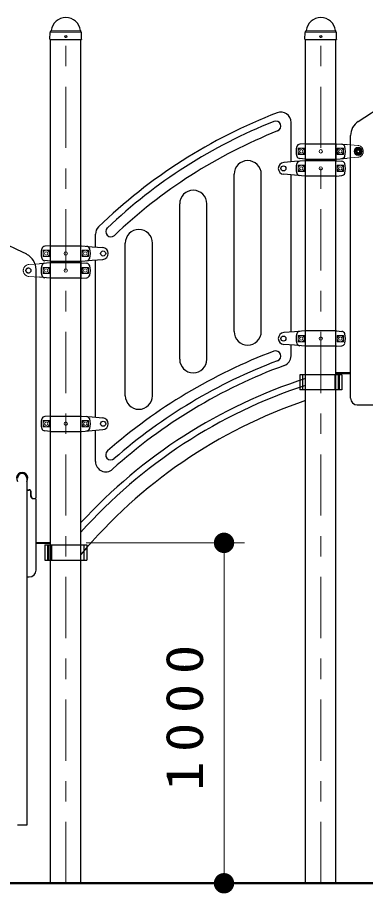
# Model space of a CAD drawing. Units: millimetres on the paper, scale 1:60. Extents: x -385 to 0, y -594 to 267.
# Drawn here: x -238.7 to -221.65, y -107.97 to -65.08 of the extents above; entities that cross this region are included whole.
import ezdxf

# ---------------------------------------------------------------- set-up
doc = ezdxf.new("R2010")
doc.units = ezdxf.units.MM
doc.linetypes.add('USER1', pattern=[4.5, 2.5, -2])
doc.linetypes.add('USER2', pattern=[6, 3, -1, 1, -1])
doc.layers.add('1_60', color=7, linetype='Continuous', lineweight=25)
doc.styles.add('ＭＳ ゴシック', font='')
doc.styles.get('ＭＳ ゴシック').set_extended_font_data('MS Gothic')

# ---------------------------------------------------------------- blocks, each defined once
blk = doc.blocks.new('filled_dot')
at = {"color": 0, "linetype": 'Continuous', "lineweight": -2, "const_width": 1.25}
blk.add_lwpolyline([(-0.625, 0, 1), (0.625, 0, 1)], format="xyb", close=True, dxfattribs=at)

msp = doc.modelspace()

# ---------------------------------------------------------------- linework, layer by layer
at = {"layer": '1_60'}
for p, q in [((-237.112, -66.143), (-237.106, -65.813)), ((-237.085, -65.765), (-237.067, -65.746)), ((-235.591, -65.765), (-235.61, -65.746)), ((-235.564, -66.143), (-235.571, -65.813)), ((-224.612, -66.143), (-224.606, -65.813)), ((-224.585, -65.765), (-224.567, -65.746)), ((-223.091, -65.765), (-223.11, -65.746)), ((-223.064, -66.143), (-223.071, -65.813)), ((-237.104, -66.152), (-237.112, -66.143)), ((-237.104, -66.152), (-235.572, -66.152)), ((-237.081, -107.468), (-237.081, -66.152)), ((-235.596, -107.468), (-235.596, -66.152)), ((-235.564, -66.143), (-235.572, -66.152)), ((-224.604, -66.152), (-224.612, -66.143)), ((-224.604, -66.152), (-223.072, -66.152)), ((-224.581, -107.468), (-224.581, -66.152)), ((-223.096, -107.468), (-223.096, -66.152)), ((-223.064, -66.143), (-223.072, -66.152)), ((-224.869, -82.568), (-224.869, -83.318)), ((-222.808, -82.568), (-224.869, -82.568)), ((-224.73, -82.568), (-224.73, -83.318)), ((-223.143, -82.568), (-223.143, -83.318)), ((-223.096, -82.468), (-222.38, -82.468)), ((-223.096, -82.507), (-222.38, -82.507)), ((-222.987, -82.568), (-222.987, -83.318)), ((-222.938, -82.568), (-222.938, -83.318)), ((-222.808, -82.568), (-222.808, -83.318)), ((-222.808, -83.318), (-224.869, -83.318)), ((-238.251, -87.635), (-238.251, -104.625)), ((-237.08, -90.801), (-237.796, -90.801)), ((-237.08, -90.84), (-237.796, -90.84)), ((-237.368, -90.901), (-235.308, -90.901)), ((-237.368, -90.901), (-237.368, -91.651)), ((-237.239, -90.901), (-237.239, -91.651)), ((-237.189, -90.901), (-237.189, -91.651)), ((-237.033, -90.901), (-237.033, -91.651)), ((-235.446, -90.901), (-235.446, -91.651)), ((-235.308, -90.901), (-235.308, -91.651)), ((-237.368, -91.651), (-235.308, -91.651)), ((-238.251, -104.625), (-238.705, -104.625))]:
    msp.add_line(p, q, dxfattribs=at)
at = {"layer": '1_60', "lineweight": 13}
for p, q in [((-237.083, -65.793), (-235.594, -65.793)), ((-237.053, -65.735), (-235.626, -65.735)), ((-224.583, -65.793), (-223.094, -65.793)), ((-224.553, -65.735), (-223.126, -65.735)), ((-235.338, -90.802), (-227.582, -90.802)), ((-228.582, -90.802), (-228.582, -107.468))]:
    msp.add_line(p, q, dxfattribs=at)
at = {"layer": '1_60', "linetype": 'USER1', "lineweight": 13}
for p, q in [((-237.08, -65.802), (-235.597, -65.802)), ((-224.58, -65.802), (-223.097, -65.802))]:
    msp.add_line(p, q, dxfattribs=at)
at = {"layer": '1_60', "linetype": 'USER2', "lineweight": 13}
for p, q in [((-236.338, -107.468), (-236.338, -65.802)), ((-223.838, -107.468), (-223.838, -65.802))]:
    msp.add_line(p, q, dxfattribs=at)
at = {"layer": '1_60', "color": 4}
for p, q in [((-222.001, -70.168), (-220.606, -69.262)), ((-222.38, -83.718), (-222.38, -70.859)), ((-222.072, -71.597), (-222.005, -71.558)), ((-222.072, -71.597), (-222.072, -71.674)), ((-222.005, -71.558), (-221.938, -71.597)), ((-221.938, -71.597), (-221.938, -71.674)), ((-222.072, -71.674), (-222.005, -71.712)), ((-222.005, -71.712), (-221.938, -71.674)), ((-222.047, -84.052), (-213.13, -84.052))]:
    msp.add_line(p, q, dxfattribs=at)
at = {"layer": '1_60', "color": 21}
for p, q in [((-225.297, -72.151), (-225.297, -70.216)), ((-228.088, -80.457), (-228.088, -72.755)), ((-226.755, -80.457), (-226.755, -72.755)), ((-225.297, -80.484), (-225.297, -72.784)), ((-230.755, -81.816), (-230.755, -74.207)), ((-229.422, -81.816), (-229.422, -74.207)), ((-234.88, -76.317), (-234.88, -75.693)), ((-233.422, -83.596), (-233.422, -76.129)), ((-232.088, -83.596), (-232.088, -76.129)), ((-234.88, -84.651), (-234.88, -76.951)), ((-225.297, -81.649), (-225.297, -81.118)), ((-234.88, -86.824), (-234.88, -85.285))]:
    msp.add_line(p, q, dxfattribs=at)
at = {"layer": '1_60', "color": 2, "lineweight": 13}
for p, q in [((-224.951, -71.789), (-224.951, -71.481)), ((-224.643, -71.481), (-224.951, -71.481)), ((-223.034, -71.481), (-222.726, -71.481)), ((-222.726, -71.789), (-222.726, -71.481)), ((-224.643, -71.789), (-224.951, -71.789)), ((-223.034, -71.789), (-222.726, -71.789)), ((-224.643, -72.313), (-224.951, -72.313)), ((-224.951, -72.622), (-224.951, -72.313)), ((-223.034, -72.313), (-222.726, -72.313)), ((-222.726, -72.622), (-222.726, -72.313)), ((-224.643, -72.622), (-224.951, -72.622)), ((-223.034, -72.622), (-222.726, -72.622)), ((-237.143, -76.48), (-237.451, -76.48)), ((-237.451, -76.788), (-237.451, -76.48)), ((-235.534, -76.48), (-235.226, -76.48)), ((-235.226, -76.788), (-235.226, -76.48)), ((-237.143, -76.788), (-237.451, -76.788)), ((-235.534, -76.788), (-235.226, -76.788)), ((-237.45, -77.622), (-237.45, -77.314)), ((-237.142, -77.314), (-237.45, -77.314)), ((-237.142, -77.622), (-237.45, -77.622)), ((-235.534, -77.314), (-235.226, -77.314)), ((-235.534, -77.622), (-235.226, -77.622)), ((-235.226, -77.622), (-235.226, -77.314)), ((-224.643, -80.647), (-224.951, -80.647)), ((-224.951, -80.955), (-224.951, -80.647)), ((-224.643, -80.955), (-224.951, -80.955)), ((-223.034, -80.647), (-222.726, -80.647)), ((-223.034, -80.955), (-222.726, -80.955)), ((-222.726, -80.955), (-222.726, -80.647)), ((-237.143, -84.814), (-237.451, -84.814)), ((-237.451, -85.122), (-237.451, -84.814)), ((-235.534, -84.814), (-235.226, -84.814)), ((-235.226, -85.122), (-235.226, -84.814)), ((-237.143, -85.122), (-237.451, -85.122)), ((-235.534, -85.122), (-235.226, -85.122))]:
    msp.add_line(p, q, dxfattribs=at)
at = {"layer": '1_60', "color": 2}
for p, q in [((-224.605, -71.26), (-224.868, -71.283)), ((-224.605, -71.26), (-223.071, -71.26)), ((-223.072, -71.26), (-222.547, -71.306)), ((-224.605, -72.01), (-224.868, -71.987)), ((-224.605, -72.01), (-223.071, -72.01)), ((-223.072, -72.01), (-222.547, -71.964)), ((-225.13, -72.138), (-225.656, -72.177)), ((-224.605, -72.093), (-225.13, -72.138)), ((-223.072, -72.093), (-224.605, -72.093)), ((-223.072, -72.093), (-222.809, -72.116)), ((-225.13, -72.797), (-225.656, -72.758)), ((-224.605, -72.843), (-225.13, -72.797)), ((-223.072, -72.843), (-224.605, -72.843)), ((-223.072, -72.843), (-222.809, -72.82)), ((-237.105, -76.259), (-237.368, -76.282)), ((-237.105, -76.259), (-235.572, -76.259)), ((-235.572, -76.259), (-235.047, -76.305)), ((-235.047, -76.305), (-234.521, -76.344)), ((-237.105, -77.093), (-237.63, -77.139)), ((-237.105, -77.009), (-237.368, -76.986)), ((-237.105, -77.009), (-235.572, -77.009)), ((-235.571, -77.093), (-237.105, -77.093)), ((-235.572, -77.009), (-235.047, -76.963)), ((-235.571, -77.093), (-235.308, -77.116)), ((-235.047, -76.963), (-234.521, -76.925)), ((-237.105, -77.843), (-237.63, -77.797)), ((-235.571, -77.843), (-237.105, -77.843)), ((-235.571, -77.843), (-235.308, -77.82)), ((-225.13, -80.472), (-225.656, -80.511)), ((-224.605, -80.426), (-225.13, -80.472)), ((-223.072, -80.426), (-224.605, -80.426)), ((-223.072, -80.426), (-222.809, -80.449)), ((-225.13, -81.13), (-225.656, -81.091)), ((-224.605, -81.176), (-225.13, -81.13)), ((-223.072, -81.176), (-224.605, -81.176)), ((-223.072, -81.176), (-222.809, -81.153)), ((-237.105, -84.593), (-237.368, -84.616)), ((-237.105, -84.593), (-235.572, -84.593)), ((-235.572, -84.593), (-235.047, -84.639)), ((-235.047, -84.639), (-234.521, -84.677)), ((-237.105, -85.343), (-237.368, -85.32)), ((-237.105, -85.343), (-235.572, -85.343)), ((-235.572, -85.343), (-235.047, -85.297)), ((-235.047, -85.297), (-234.521, -85.258))]:
    msp.add_line(p, q, dxfattribs=at)
at = {"layer": '1_60', "color": 2, "linetype": 'USER1', "lineweight": 13}
for p, q in [((-224.588, -71.277), (-224.588, -71.993)), ((-223.088, -71.277), (-223.088, -71.993)), ((-222.547, -71.306), (-222.021, -71.345)), ((-222.547, -71.964), (-222.021, -71.925)), ((-237.63, -77.139), (-238.155, -77.177)), ((-237.088, -77.109), (-237.088, -77.826)), ((-235.588, -77.109), (-235.588, -77.826)), ((-237.63, -77.797), (-238.155, -77.758))]:
    msp.add_line(p, q, dxfattribs=at)
at = {"layer": '1_60', "color": 94}
for p, q in [((-237.796, -88.585), (-237.796, -77.419)), ((-238.251, -88.201), (-238.138, -88.201)), ((-238.251, -88.218), (-238.146, -88.218)), ((-238.046, -88.535), (-238.046, -88.318)), ((-238.038, -88.501), (-238.038, -88.301)), ((-237.905, -88.635), (-237.846, -88.635)), ((-237.796, -92.135), (-237.796, -88.685)), ((-238.251, -92.468), (-238.13, -92.468))]:
    msp.add_line(p, q, dxfattribs=at)
at = {"layer": '1_60', "color": 94, "linetype": 'USER1', "lineweight": 13}
msp.add_line((-237.946, -88.635), (-237.846, -88.635), dxfattribs=at)
at = {"layer": '1_60', "lineweight": 50}
msp.add_line((-128.351, -107.468), (-340.507, -107.468), dxfattribs=at)
at = {"layer": '1_60'}
for centre in [(-236.338, -66.018), (-223.838, -66.018)]:
    msp.add_circle(centre, 0.05, dxfattribs=at)
at = {"layer": '1_60', "color": 2, "lineweight": 13}
for centre, radius in [((-224.797, -71.635), 0.154), ((-224.797, -71.635), 0.0833), ((-223.838, -71.635), 0.0833), ((-222.88, -71.635), 0.154), ((-222.88, -71.635), 0.0833), ((-224.797, -72.468), 0.154), ((-224.797, -72.468), 0.0833), ((-223.838, -72.468), 0.0833), ((-222.88, -72.468), 0.154), ((-222.88, -72.468), 0.0833), ((-237.297, -76.634), 0.154), ((-237.297, -76.634), 0.0833), ((-236.339, -76.634), 0.0833), ((-235.38, -76.634), 0.154), ((-235.38, -76.634), 0.0833), ((-237.296, -77.468), 0.154), ((-237.296, -77.468), 0.0833), ((-236.338, -77.468), 0.0833), ((-235.38, -77.468), 0.154), ((-235.38, -77.468), 0.0833), ((-224.797, -80.801), 0.154), ((-224.797, -80.801), 0.0833), ((-223.838, -80.801), 0.0833), ((-222.88, -80.801), 0.154), ((-222.88, -80.801), 0.0833), ((-237.297, -84.968), 0.154), ((-237.297, -84.968), 0.0833), ((-236.339, -84.968), 0.0833), ((-235.38, -84.968), 0.154), ((-235.38, -84.968), 0.0833)]:
    msp.add_circle(centre, radius, dxfattribs=at)
at = {"layer": '1_60', "lineweight": 13}
msp.add_circle((-222.005, -71.635), 0.2, dxfattribs=at)
at = {"layer": '1_60', "color": 4}
msp.add_circle((-222.005, -71.635), 0.175, dxfattribs=at)
at = {"layer": '1_60', "color": 2, "linetype": 'USER1', "lineweight": 13}
for centre in [(-222.005, -71.635), (-238.171, -77.468)]:
    msp.add_circle(centre, 0.125, dxfattribs=at)
at = {"layer": '1_60', "color": 4, "linetype": 'USER1', "lineweight": 13}
msp.add_circle((-222.005, -71.635), 0.104, dxfattribs=at)
at = {"layer": '1_60', "color": 4, "lineweight": 13}
msp.add_circle((-222.005, -71.635), 0.0917, dxfattribs=at)
at = {"layer": '1_60', "color": 2}
for centre in [(-225.672, -72.468), (-234.505, -76.634), (-225.672, -80.801), (-234.505, -84.968)]:
    msp.add_circle(centre, 0.125, dxfattribs=at)
at = {"layer": '1_60', "color": 94}
msp.add_circle((-238.171, -77.468), 0.125, dxfattribs=at)
at = {"layer": '1_60'}
for centre, radius, start, end in [((-236.338, -65.802), 0.72, 90, 173.3676), ((-236.338, -65.802), 0.72, 6.6324, 90), ((-223.838, -65.802), 0.72, 90, 173.3676), ((-223.838, -65.802), 0.72, 6.6324, 90), ((-237.036, -65.814), 0.07, 135, 178.996), ((-237.1, -65.713), 0.0467, 315, 353.3676), ((-235.577, -65.713), 0.0467, 186.6324, 225), ((-235.641, -65.814), 0.07, 1.0039, 45), ((-224.536, -65.814), 0.07, 135, 178.996), ((-224.6, -65.713), 0.0467, 315, 353.3676), ((-223.077, -65.713), 0.0467, 186.6324, 225), ((-223.141, -65.814), 0.07, 1.0039, 45), ((-216.699, -107.19), 25.673, 107.8788, 137.3972), ((-216.699, -107.19), 25.356, 108.1098, 138.1811), ((-216.699, -107.19), 24.645, 108.6518, 140.0654), ((-238.478, -87.635), 0.227, 0, 180)]:
    msp.add_arc(centre, radius, start, end, dxfattribs=at)
at = {"layer": '1_60', "color": 21}
for centre, radius, start, end in [((-216.74, -93.876), 25.834, 110.9466, 134.1319), ((-225.797, -70.216), 0.5, 0, 110.9466), ((-227.422, -72.755), 0.667, 0, 180), ((-230.088, -74.207), 0.667, 0, 180), ((-234.38, -75.693), 0.5, 134.1319, 180), ((-232.755, -76.129), 0.667, 0, 180), ((-227.422, -80.457), 0.667, 180, 0), ((-230.088, -81.816), 0.667, 180, 0), ((-225.797, -81.649), 0.5, 290.116, 0), ((-216.74, -106.376), 25.834, 110.116, 132.0571), ((-232.755, -83.596), 0.667, 180, 0), ((-234.38, -86.824), 0.5, 180, 312.0571), ((-238.478, -87.635), 0.275, 325.5118, 214.4882)]:
    msp.add_arc(centre, radius, start, end, dxfattribs=at)
at = {"layer": '1_60', "color": 94}
for centre, radius, start, end in [((-216.74, -93.876), 25.5, 111.6279, 133.5281), ((-226.047, -70.403), 0.25, 291.6279, 111.6279), ((-216.74, -93.876), 25, 111.6279, 133.5281), ((-246.338, -92.385), 17.668, 62.7721, 117.228), ((-234.13, -75.568), 0.25, 133.5281, 313.5281), ((-238.63, -77.419), 0.833, 0, 62.748), ((-216.74, -106.376), 26.667, 110.6281, 131.1699), ((-226.047, -81.653), 0.25, 290.6281, 110.6281), ((-216.74, -106.376), 26.167, 110.6281, 131.1699), ((-234.13, -86.49), 0.25, 131.1699, 311.1699), ((-238.146, -88.318), 0.1, 0, 90), ((-238.138, -88.301), 0.1, 0, 90), ((-237.946, -88.535), 0.1, 180, 270), ((-237.905, -88.501), 0.133, 180, 270), ((-237.846, -88.585), 0.05, 270, 0), ((-237.846, -88.685), 0.05, 0, 90), ((-238.13, -92.135), 0.333, 270, 0)]:
    msp.add_arc(centre, radius, start, end, dxfattribs=at)
at = {"layer": '1_60', "color": 4}
for centre, radius, start, end in [((-221.547, -70.866), 0.833, 123, 180), ((-222.047, -83.718), 0.333, 180, 270)]:
    msp.add_arc(centre, radius, start, end, dxfattribs=at)
at = {"layer": '1_60', "color": 2}
for centre, radius, start, end in [((-224.213, -71.635), 0.833, 163.8038, 196.1962), ((-224.854, -71.449), 0.167, 95, 163.8038), ((-222.823, -71.449), 0.167, 16.1962, 85), ((-223.463, -71.635), 0.833, 343.8037, 16.1962), ((-224.854, -71.821), 0.167, 196.1962, 265), ((-222.823, -71.821), 0.167, 275, 343.8037), ((-225.63, -72.468), 0.291, 95, 265), ((-224.213, -72.468), 0.833, 163.8038, 196.1962), ((-224.854, -72.282), 0.167, 95, 163.8038), ((-222.823, -72.282), 0.167, 16.1962, 85), ((-223.463, -72.468), 0.833, 343.8037, 16.1962), ((-224.854, -72.653), 0.167, 196.1962, 265), ((-222.823, -72.653), 0.167, 275, 343.8037), ((-237.354, -76.448), 0.167, 95, 163.8038), ((-235.323, -76.448), 0.167, 16.1962, 85), ((-236.714, -76.634), 0.833, 163.8038, 196.1962), ((-235.964, -76.634), 0.833, 343.8037, 16.1962), ((-234.547, -76.634), 0.291, 275, 85), ((-237.354, -76.82), 0.167, 196.1962, 265), ((-237.353, -77.282), 0.167, 95, 163.8038), ((-235.323, -76.82), 0.167, 275, 343.8037), ((-235.323, -77.282), 0.167, 16.1962, 85), ((-236.713, -77.468), 0.833, 163.8038, 196.1962), ((-235.963, -77.468), 0.833, 343.8037, 16.1962), ((-237.353, -77.654), 0.167, 196.1962, 265), ((-235.323, -77.654), 0.167, 275, 343.8037), ((-225.63, -80.801), 0.291, 95, 265), ((-224.213, -80.801), 0.833, 163.8038, 196.1962), ((-224.854, -80.615), 0.167, 95, 163.8038), ((-222.823, -80.615), 0.167, 16.1962, 85), ((-223.463, -80.801), 0.833, 343.8037, 16.1962), ((-224.854, -80.987), 0.167, 196.1962, 265), ((-222.823, -80.987), 0.167, 275, 343.8037), ((-236.714, -84.968), 0.833, 163.8038, 196.1962), ((-237.354, -84.782), 0.167, 95, 163.8038), ((-235.323, -84.782), 0.167, 16.1962, 85), ((-235.964, -84.968), 0.833, 343.8037, 16.1962), ((-234.547, -84.968), 0.291, 275, 85), ((-237.354, -85.154), 0.167, 196.1962, 265), ((-235.323, -85.154), 0.167, 275, 343.8037)]:
    msp.add_arc(centre, radius, start, end, dxfattribs=at)
at = {"layer": '1_60', "color": 2, "lineweight": 13}
for centre, start, end in [((-226.776, -71.635), 355.8705, 4.1295), ((-220.9, -71.635), 175.8705, 184.1295), ((-226.776, -72.468), 355.8705, 4.1295), ((-220.9, -72.468), 175.8705, 184.1295), ((-239.276, -76.634), 355.8705, 4.1295), ((-233.401, -76.634), 175.8705, 184.1295), ((-239.276, -77.468), 355.8705, 4.1295), ((-233.4, -77.468), 175.8705, 184.1295), ((-226.776, -80.801), 355.8705, 4.1295), ((-220.9, -80.801), 175.8705, 184.1295), ((-239.276, -84.968), 355.8705, 4.1295), ((-233.401, -84.968), 175.8705, 184.1295)]:
    msp.add_arc(centre, 2.139, start, end, dxfattribs=at)
at = {"layer": '1_60', "color": 2, "linetype": 'USER1', "lineweight": 13}
for centre, radius, start, end in [((-223.072, -71.277), 0.0167, 88.0111, 180), ((-222.046, -71.635), 0.291, 275, 85), ((-223.072, -71.993), 0.0167, 180, 270), ((-238.13, -77.468), 0.291, 95, 265), ((-237.105, -77.109), 0.0167, 0, 91.9889), ((-237.105, -77.826), 0.0167, 270, 0)]:
    msp.add_arc(centre, radius, start, end, dxfattribs=at)

# ---------------------------------------------------------------- block references
at = {"layer": '1_60', "lineweight": 13, "xscale": 0.4, "yscale": 0.4}
for p, rotation in [((-228.582, -90.802), 270), ((-228.582, -107.468), 90)]:
    msp.add_blockref('filled_dot', p, dxfattribs=dict(at, rotation=rotation))

# ---------------------------------------------------------------- texts
at = {"layer": '1_60', "insert": (-229.582, -99.135), "char_height": 1.833, "attachment_point": 8, "rotation": 90, "style": 'ＭＳ ゴシック'}
msp.add_mtext('\\T1.33;\\W1.15;1000', dxfattribs=at)

doc.saveas('drawing.dxf')
